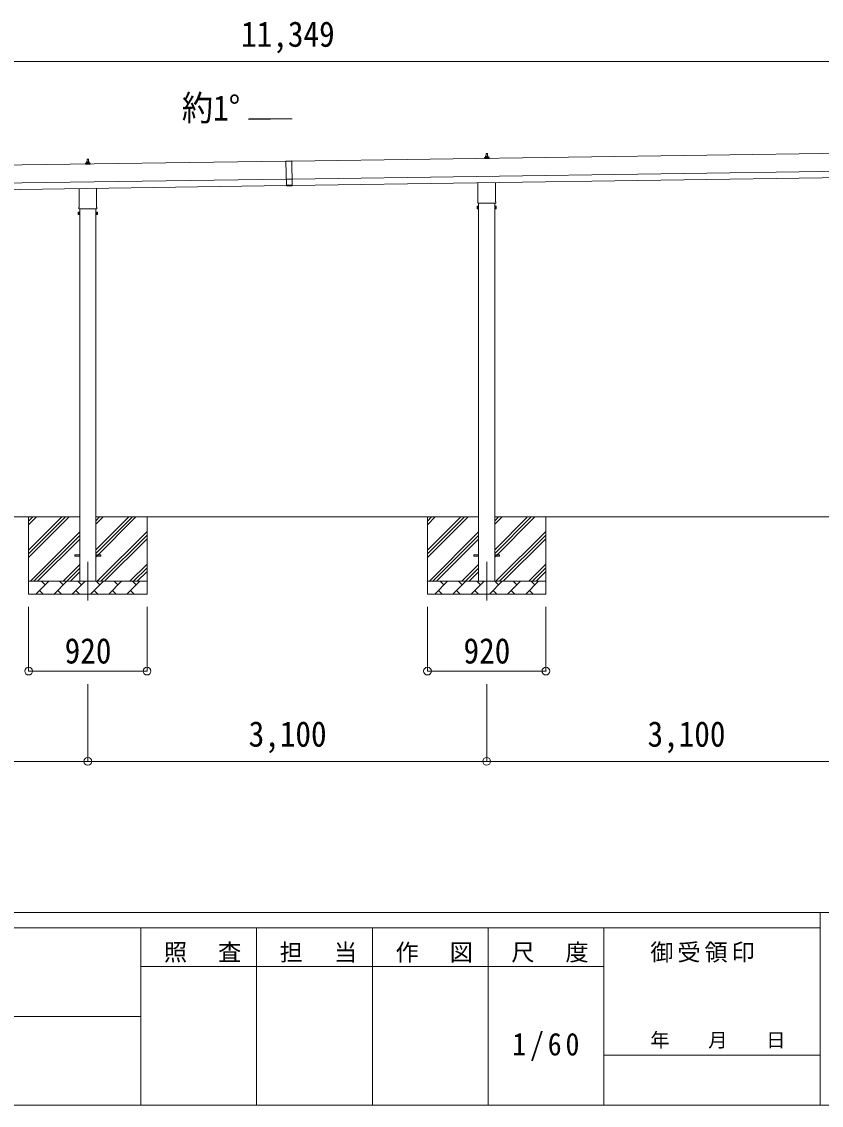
# Model space of a CAD drawing. Units: millimetres at full size, sheet at 1:60. Extents: x -16864 to 16864, y -11640 to 11640.
# Drawn here: x 4477 to 10692, y -11640 to -3211 of the extents above; entities that cross this region are included whole.
import ezdxf
from ezdxf.enums import TextEntityAlignment as Align

# ---------------------------------------------------------------- set-up
doc = ezdxf.new("R2010")
doc.units = ezdxf.units.MM
doc.header["$LTSCALE"] = 60
doc.header["$PDMODE"] = 32
doc.header["$PDSIZE"] = 60
doc.linetypes.add('CHAIN1', pattern=[8, 5, -1, 1, -1])
for name, color, linetype, lineweight in [('0-1_Defpoints', 7, 'CHAIN1', 9), ('0-2_TEXT1', 4, 'Continuous', 9), ('0-3_SHAPE', 7, 'Continuous', 9), ('0-7_PARTS2', 7, 'Continuous', 9), ('0-8_TABLE1', 6, 'Continuous', 9), ('F-0', 7, 'Continuous', 9)]:
    doc.layers.add(name, color=color, linetype=linetype, lineweight=lineweight)
doc.styles.add('ＭＳ ゴシック', font='')
doc.styles.get('ＭＳ ゴシック').set_extended_font_data('MS Gothic')

msp = doc.modelspace()

# ---------------------------------------------------------------- linework, layer by layer
at = {"layer": '0-1_Defpoints'}
for p, q in [((4990.83, -7413.9), (4990.83, -7762.9)), ((8090.83, -7413.9), (8090.83, -7762.9))]:
    msp.add_line(p, q, dxfattribs=at)
at = {"layer": '0-2_TEXT1'}
for p, q in [((6578.74, -3968.07), (6242.74, -3972.87)), ((6530.9, -4296.21), (900.44, -4376.64)), ((4985.14, -4305.36), (4985.87, -4281.83)), ((4986.87, -4280.86), (4995.41, -4280.86)), ((4996.41, -4281.83), (4997.14, -4305.36)), ((6530.89, -4295.21), (6575.88, -4294.56)), ((6530.89, -4295.21), (6533.64, -4487.69)), ((6575.9, -4295.56), (6530.9, -4296.21)), ((6575.88, -4294.56), (6578.63, -4487.04)), ((12181.52, -4215.48), (6575.9, -4295.56)), ((8072.89, -4276.57), (8072.89, -4268.86)), ((8109.39, -4276.57), (8072.89, -4276.57)), ((8073.27, -4268.07), (8109.01, -4268.07)), ((8073.65, -4267.88), (8080.38, -4266.26)), ((8080.76, -4266.07), (8101.52, -4266.07)), ((8081.14, -4265.28), (8081.14, -4261.07)), ((8082.14, -4261.07), (8100.14, -4261.07)), ((8085.14, -4261.07), (8085.87, -4237.55)), ((8086.87, -4236.57), (8095.41, -4236.57)), ((8096.41, -4237.55), (8097.14, -4261.07)), ((8101.14, -4265.28), (8101.14, -4261.07)), ((8108.63, -4267.88), (8101.9, -4266.26)), ((8109.39, -4276.57), (8109.39, -4268.86)), ((4972.89, -4320.86), (4972.89, -4313.14)), ((5009.39, -4320.86), (4972.89, -4320.86)), ((4973.27, -4312.36), (5009.01, -4312.36)), ((4973.65, -4312.17), (4980.38, -4310.54)), ((4980.76, -4310.36), (5001.52, -4310.36)), ((4981.14, -4309.57), (4981.14, -4305.36)), ((4982.14, -4305.36), (5000.14, -4305.36)), ((5001.14, -4309.57), (5001.14, -4305.36)), ((5008.63, -4312.17), (5001.9, -4310.54)), ((5009.39, -4320.86), (5009.39, -4313.14)), ((6577.9, -4435.55), (12183.52, -4355.47)), ((902.44, -4516.63), (6532.9, -4436.19)), ((6577.91, -4436.55), (6532.92, -4437.19)), ((6578.61, -4485.54), (12184.23, -4405.46)), ((8022.53, -4610.56), (8022.53, -4464.92)), ((8159.13, -4462.96), (8159.13, -4610.56)), ((903.15, -4566.62), (6533.62, -4486.19)), ((4922.53, -4654.84), (4922.53, -4509.2)), ((5059.13, -4507.25), (5059.13, -4654.84)), ((6578.56, -4482.04), (6533.57, -4482.69)), ((6578.63, -4487.04), (6533.64, -4487.69)), ((8020.83, -4619.33), (8020.83, -4613.83)), ((8158.77, -4622.83), (8022.9, -4622.83)), ((8028.33, -4622.83), (8028.33, -7563.9)), ((8153.33, -7563.9), (8153.33, -4622.83)), ((8160.83, -4613.83), (8160.83, -4619.33)), ((4916.83, -4693.11), (4917.59, -4691.8)), ((4916.83, -4693.11), (4916.83, -4710.11)), ((4916.83, -4710.11), (4917.59, -4711.43)), ((4923.83, -4696.71), (4917.59, -4696.71)), ((4923.83, -4706.52), (4917.59, -4706.52)), ((4923.83, -4711.43), (4917.59, -4711.43)), ((4920.83, -4663.61), (4920.83, -4658.11)), ((5058.77, -4667.11), (4922.9, -4667.11)), ((4926.33, -4710.81), (4923.83, -4710.81)), ((4928.33, -4667.11), (4928.33, -7563.9)), ((5053.33, -7563.9), (5053.33, -4667.11)), ((5055.33, -4710.81), (5057.83, -4710.81)), ((5057.83, -4696.71), (5064.07, -4696.71)), ((5057.83, -4706.52), (5064.07, -4706.52)), ((5057.83, -4711.43), (5064.07, -4711.43)), ((5060.83, -4658.11), (5060.83, -4663.61)), ((5064.83, -4693.11), (5064.07, -4691.8)), ((5064.83, -4710.11), (5064.07, -4711.43)), ((5064.83, -4693.11), (5064.83, -4710.11)), ((8016.83, -4648.83), (8017.59, -4647.51)), ((8016.83, -4648.83), (8016.83, -4665.83)), ((8016.83, -4665.83), (8017.59, -4667.14)), ((8023.83, -4652.42), (8017.59, -4652.42)), ((8023.83, -4662.24), (8017.59, -4662.24)), ((8023.83, -4667.14), (8017.59, -4667.14)), ((8026.33, -4666.53), (8023.83, -4666.53)), ((8155.33, -4666.53), (8157.83, -4666.53)), ((8157.83, -4652.42), (8164.07, -4652.42)), ((8157.83, -4662.24), (8164.07, -4662.24)), ((8157.83, -4667.14), (8164.07, -4667.14)), ((8164.83, -4648.83), (8164.07, -4647.51)), ((8164.83, -4665.83), (8164.07, -4667.14)), ((8164.83, -4648.83), (8164.83, -4665.83)), ((4890.83, -7359.4), (4928.33, -7359.4)), ((4890.83, -7368.4), (4890.83, -7359.4)), ((4890.83, -7359.4), (4928.33, -7359.4)), ((4890.83, -7368.4), (4890.83, -7359.4)), ((4890.83, -7368.4), (4928.33, -7368.4)), ((4890.83, -7368.4), (4928.33, -7368.4)), ((5053.33, -7359.4), (5090.83, -7359.4)), ((5053.33, -7359.4), (5090.83, -7359.4)), ((5053.33, -7368.4), (5090.83, -7368.4)), ((5053.33, -7368.4), (5090.83, -7368.4)), ((5090.83, -7368.4), (5090.83, -7359.4)), ((5090.83, -7368.4), (5090.83, -7359.4)), ((7990.83, -7359.4), (8028.33, -7359.4)), ((7990.83, -7368.4), (7990.83, -7359.4)), ((7990.83, -7359.4), (8028.33, -7359.4)), ((7990.83, -7368.4), (7990.83, -7359.4)), ((7990.83, -7368.4), (8028.33, -7368.4)), ((7990.83, -7368.4), (8028.33, -7368.4)), ((8153.33, -7359.4), (8190.83, -7359.4)), ((8153.33, -7359.4), (8190.83, -7359.4)), ((8153.33, -7368.4), (8190.83, -7368.4)), ((8153.33, -7368.4), (8190.83, -7368.4)), ((8190.83, -7368.4), (8190.83, -7359.4)), ((8190.83, -7368.4), (8190.83, -7359.4))]:
    msp.add_line(p, q, dxfattribs=at)
for points in [[(4923.83, -4711.43), (4923.83, -4691.8), (4917.59, -4691.8)], [(4923.83, -4710.81), (4923.83, -4692.41), (4926.33, -4692.41)], [(5057.83, -4710.81), (5057.83, -4692.41), (5055.33, -4692.41)], [(5057.83, -4711.43), (5057.83, -4691.8), (5064.07, -4691.8)], [(8023.83, -4667.14), (8023.83, -4647.51), (8017.59, -4647.51)], [(8023.83, -4666.53), (8023.83, -4648.13), (8026.33, -4648.13)], [(8157.83, -4666.53), (8157.83, -4648.13), (8155.33, -4648.13)], [(8157.83, -4667.14), (8157.83, -4647.51), (8164.07, -4647.51)]]:
    msp.add_lwpolyline(points, dxfattribs=at)
for points in [[(4926.33, -4712.11), (4926.33, -4691.11), (4928.33, -4691.11), (4928.33, -4712.11)], [(5055.33, -4712.11), (5055.33, -4691.11), (5053.33, -4691.11), (5053.33, -4712.11)], [(8026.33, -4667.83), (8026.33, -4646.83), (8028.33, -4646.83), (8028.33, -4667.83)], [(8155.33, -4667.83), (8155.33, -4646.83), (8153.33, -4646.83), (8153.33, -4667.83)]]:
    msp.add_lwpolyline(points, close=True, dxfattribs=at)
for centre, radius, start, end in [((4986.87, -4281.86), 1, 90, 178.60509), ((4995.41, -4281.86), 1, 1.39491, 90), ((8073.89, -4268.86), 1, 103.62699, 180), ((8080.14, -4265.28), 1, 283.62699, 0), ((8085.23, -4261.7), 4.13, 90, 171.17633), ((8082.14, -4262.07), 1, 90, 180), ((8086.87, -4237.57), 1, 90, 178.60509), ((8094.47, -4261.07), 4.83, 133.60282, 180), ((8087.81, -4261.07), 4.83, 0, 46.39718), ((8095.41, -4237.57), 1, 1.39491, 90), ((8097.05, -4261.7), 4.13, 8.82367, 90), ((8100.14, -4262.07), 1, 0, 90), ((8102.14, -4265.28), 1, 180, 256.37301), ((8108.39, -4268.86), 1, 0, 76.37301), ((4973.89, -4313.14), 1, 103.62699, 180), ((4980.14, -4309.57), 1, 283.62699, 0), ((4985.23, -4305.99), 4.13, 90, 171.17633), ((4982.14, -4306.36), 1, 90, 180), ((4994.47, -4305.36), 4.83, 133.60282, 180), ((4987.81, -4305.36), 4.83, 0, 46.39718), ((4997.05, -4305.99), 4.13, 8.82367, 90), ((5000.14, -4306.36), 1, 0, 90), ((5002.14, -4309.57), 1, 180, 256.37301), ((5008.39, -4313.14), 1, 0, 76.37301), ((8024.83, -4613.83), 4, 125.09963, 180), ((8024.83, -4619.33), 4, 180, 194.47751), ((8024.83, -4619.33), 4, 194.47751, 241.04498), ((8156.83, -4619.33), 4, 298.95502, 345.52249), ((8156.83, -4613.83), 4, 0, 54.90037), ((8156.83, -4619.33), 4, 345.52249, 0), ((4933.07, -4701.61), 16.24, 162.41205, 197.58795), ((4921.18, -4694.25), 4.34, 145.61575, 214.38425), ((4921.18, -4708.98), 4.34, 145.61575, 214.38425), ((4924.83, -4658.11), 4, 125.09963, 180), ((4924.83, -4663.61), 4, 180, 194.47751), ((4924.83, -4663.61), 4, 194.47751, 241.04498), ((5056.83, -4663.61), 4, 298.95502, 345.52249), ((5056.83, -4658.11), 4, 0, 54.90037), ((5056.83, -4663.61), 4, 345.52249, 0), ((5048.59, -4701.61), 16.24, 342.41205, 17.58795), ((5060.49, -4694.25), 4.34, 325.61575, 34.38425), ((5060.49, -4708.98), 4.34, 325.61575, 34.38425), ((8033.07, -4657.33), 16.24, 162.41205, 197.58795), ((8021.18, -4649.97), 4.34, 145.61575, 214.38425), ((8021.18, -4664.69), 4.34, 145.61575, 214.38425), ((8148.59, -4657.33), 16.24, 342.41205, 17.58795), ((8160.49, -4649.97), 4.34, 325.61575, 34.38425), ((8160.49, -4664.69), 4.34, 325.61575, 34.38425)]:
    msp.add_arc(centre, radius, start, end, dxfattribs=at)
at = {"layer": '0-3_SHAPE'}
for p, q in [((4928.33, -7063.9), (1953.33, -7063.9)), ((4530.83, -7063.9), (4530.83, -7663.9)), ((4530.83, -7096.11), (4563.04, -7063.9)), ((4530.83, -7322.38), (4789.32, -7063.9)), ((4530.83, -7350.67), (4817.6, -7063.9)), ((4530.83, -7378.95), (4845.88, -7063.9)), ((4530.83, -7124.39), (4591.33, -7063.9)), ((4530.83, -7067.82), (4534.76, -7063.9)), ((8028.33, -7063.9), (5053.33, -7063.9)), ((5053.33, -7092.72), (5082.16, -7063.9)), ((5053.33, -7121.01), (5110.44, -7063.9)), ((5053.33, -7375.57), (5365, -7063.9)), ((5053.33, -7319), (5308.43, -7063.9)), ((5053.33, -7347.28), (5336.72, -7063.9)), ((5450.83, -7063.9), (5450.83, -7663.9)), ((7630.83, -7063.9), (7630.83, -7663.9)), ((7630.83, -7096.11), (7663.04, -7063.9)), ((7630.83, -7322.38), (7889.32, -7063.9)), ((7630.83, -7350.67), (7917.6, -7063.9)), ((7630.83, -7378.95), (7945.88, -7063.9)), ((7630.83, -7124.39), (7691.33, -7063.9)), ((7630.83, -7067.82), (7634.76, -7063.9)), ((11128.33, -7063.9), (8153.33, -7063.9)), ((8153.33, -7092.72), (8182.16, -7063.9)), ((8153.33, -7121.01), (8210.44, -7063.9)), ((8153.33, -7375.57), (8465, -7063.9)), ((8153.33, -7319), (8408.43, -7063.9)), ((8153.33, -7347.28), (8436.72, -7063.9)), ((8550.83, -7063.9), (8550.83, -7663.9)), ((4545.83, -7561.94), (4928.33, -7179.44)), ((4572.16, -7563.9), (4928.33, -7207.72)), ((4600.44, -7563.9), (4928.33, -7236.01)), ((5062.99, -7563.9), (5450.83, -7176.06)), ((5091.27, -7563.9), (5450.83, -7204.34)), ((5119.56, -7563.9), (5450.83, -7232.63)), ((7645.83, -7561.94), (8028.33, -7179.44)), ((7672.16, -7563.9), (8028.33, -7207.72)), ((7700.44, -7563.9), (8028.33, -7236.01)), ((8162.99, -7563.9), (8550.83, -7176.06)), ((8191.27, -7563.9), (8550.83, -7204.34)), ((8219.56, -7563.9), (8550.83, -7232.63)), ((4798.43, -7563.9), (4928.33, -7434)), ((4826.72, -7563.9), (4928.33, -7462.28)), ((4855, -7563.9), (4928.33, -7490.57)), ((5317.55, -7563.9), (5450.83, -7430.62)), ((5345.83, -7563.9), (5450.83, -7458.9)), ((5374.12, -7563.9), (5450.83, -7487.18)), ((7898.43, -7563.9), (8028.33, -7434)), ((7926.72, -7563.9), (8028.33, -7462.28)), ((7955, -7563.9), (8028.33, -7490.57)), ((8417.55, -7563.9), (8550.83, -7430.62)), ((8445.83, -7563.9), (8550.83, -7458.9)), ((8474.12, -7563.9), (8550.83, -7487.18)), ((4530.83, -7563.9), (5450.83, -7563.9)), ((4587.28, -7663.9), (4687.28, -7563.9)), ((4658.73, -7592.45), (4630.17, -7563.9)), ((4728.7, -7663.9), (4828.7, -7563.9)), ((4800.15, -7592.45), (4771.59, -7563.9)), ((4870.12, -7663.9), (4970.12, -7563.9)), ((4941.57, -7592.45), (4913.02, -7563.9)), ((5011.54, -7663.9), (5111.54, -7563.9)), ((5082.99, -7592.45), (5054.44, -7563.9)), ((5152.97, -7663.9), (5252.97, -7563.9)), ((5224.41, -7592.45), (5195.86, -7563.9)), ((5294.39, -7663.9), (5394.39, -7563.9)), ((5365.83, -7592.45), (5337.28, -7563.9)), ((7630.83, -7563.9), (8550.83, -7563.9)), ((7687.28, -7663.9), (7787.28, -7563.9)), ((7758.73, -7592.45), (7730.17, -7563.9)), ((7828.7, -7663.9), (7928.7, -7563.9)), ((7900.15, -7592.45), (7871.59, -7563.9)), ((7970.12, -7663.9), (8070.12, -7563.9)), ((8041.57, -7592.45), (8013.02, -7563.9)), ((8111.54, -7663.9), (8211.54, -7563.9)), ((8182.99, -7592.45), (8154.44, -7563.9)), ((8252.97, -7663.9), (8352.97, -7563.9)), ((8324.41, -7592.45), (8295.86, -7563.9)), ((8394.39, -7663.9), (8494.39, -7563.9)), ((8465.83, -7592.45), (8437.28, -7563.9)), ((5450.83, -7663.9), (4530.83, -7663.9)), ((4615.83, -7635.35), (4644.39, -7663.9)), ((4757.25, -7635.35), (4785.81, -7663.9)), ((4898.68, -7635.35), (4927.23, -7663.9)), ((5040.1, -7635.35), (5068.65, -7663.9)), ((5181.52, -7635.35), (5210.07, -7663.9)), ((5322.94, -7635.35), (5351.49, -7663.9)), ((8550.83, -7663.9), (7630.83, -7663.9)), ((7715.83, -7635.35), (7744.39, -7663.9)), ((7857.25, -7635.35), (7885.81, -7663.9)), ((7998.68, -7635.35), (8027.23, -7663.9)), ((8140.1, -7635.35), (8168.65, -7663.9)), ((8281.52, -7635.35), (8310.07, -7663.9)), ((8422.94, -7635.35), (8451.49, -7663.9))]:
    msp.add_line(p, q, dxfattribs=at)
at = {"layer": '0-7_PARTS2', "color": 4}
for p, q in [((6242.74, -3972.87), (6242.74, -3968.07)), ((6242.74, -3968.07), (6578.74, -3968.07))]:
    msp.add_line(p, q, dxfattribs=at)
at = {"layer": '0-8_TABLE1'}
for p, q in [((12216.83, -3521.26), (867.83, -3521.26)), ((4530.83, -8262.9), (4530.83, -7762.9)), ((5450.83, -8262.9), (5450.83, -7762.9)), ((7630.83, -8262.9), (7630.83, -7762.9)), ((8550.83, -8262.9), (8550.83, -7762.9)), ((4530.83, -8262.9), (5450.83, -8262.9)), ((7630.83, -8262.9), (8550.83, -8262.9)), ((4990.83, -8964.9), (4990.83, -8364.9)), ((8090.83, -8964.9), (8090.83, -8364.9)), ((4990.83, -8964.9), (1890.83, -8964.9)), ((8090.83, -8964.9), (4990.83, -8964.9)), ((11190.83, -8964.9), (8090.83, -8964.9))]:
    msp.add_line(p, q, dxfattribs=at)
for p in [(4530.83, -8262.9), (5450.83, -8262.9), (7630.83, -8262.9), (8550.83, -8262.9), (4990.83, -8964.9), (8090.83, -8964.9)]:
    msp.add_point(p, dxfattribs=at)
at = {"layer": 'F-0', "color": 5, "lineweight": 5}
for p, q in [((-16864.12, -10140), (16015.88, -10140)), ((10682.37, -10140), (10682.37, -11640)), ((-16864.12, -10260), (10682.37, -10260)), ((5402.37, -10260), (5402.37, -11640)), ((6302.37, -10260), (6302.37, -11640)), ((7202.37, -10260), (7202.37, -11640)), ((8102.36, -10260), (8102.36, -11640)), ((9002.37, -10260), (9002.37, -11640)), ((5402.37, -10560), (9002.37, -10560)), ((-6897.63, -10950), (5402.37, -10950)), ((9002.37, -11250), (10682.37, -11250)), ((-16864.12, -11640), (16015.88, -11640))]:
    msp.add_line(p, q, dxfattribs=at)

# ---------------------------------------------------------------- texts
at = {"layer": '0-7_PARTS2', "style": 'ＭＳ ゴシック', "width": 0.9}
msp.add_text('約1°', height=197.9, dxfattribs=at).set_placement((5721.65, -4040.62), align=Align.BOTTOM_LEFT)
at = {"layer": '0-8_TABLE1', "color": 7, "style": 'ＭＳ ゴシック', "width": 0.9}
for s, p in [('11,349', (6182.33, -3466.26)), ('920', (4810.83, -8262.9)), ('920', (7910.83, -8262.9)), ('3,100', (6240.83, -8909.9)), ('3,100', (9340.83, -8909.9))]:
    msp.add_text(s, height=197.9, dxfattribs=at).set_placement(p, align=Align.BOTTOM_LEFT)
at = {"layer": 'F-0', "style": 'ＭＳ ゴシック'}
msp.add_text('年\u3000\u3000月\u3000\u3000日', height=110, dxfattribs=at).set_placement((9362.37, -11220), align=Align.BOTTOM_LEFT)
at = {"layer": 'F-0', "attachment_point": 7, "style": 'ＭＳ ゴシック'}
for s, insert, char_height in [('\\T1.17;照\u3000査', (5582.37, -10530), 132), ('\\T1.17;担\u3000当', (6482.37, -10530), 132), ('\\T1.17;作\u3000図', (7382.37, -10530), 132), ('\\T1.17;尺\u3000度', (8282.37, -10530), 132), ('\\T1.17;御受領印', (9362.37, -10530), 132), ('\\T1.28;\\W0.9;1/60', (8289.87, -11295), 176)]:
    msp.add_mtext(s, dxfattribs=dict(at, insert=insert, char_height=char_height))

doc.saveas('drawing.dxf')
